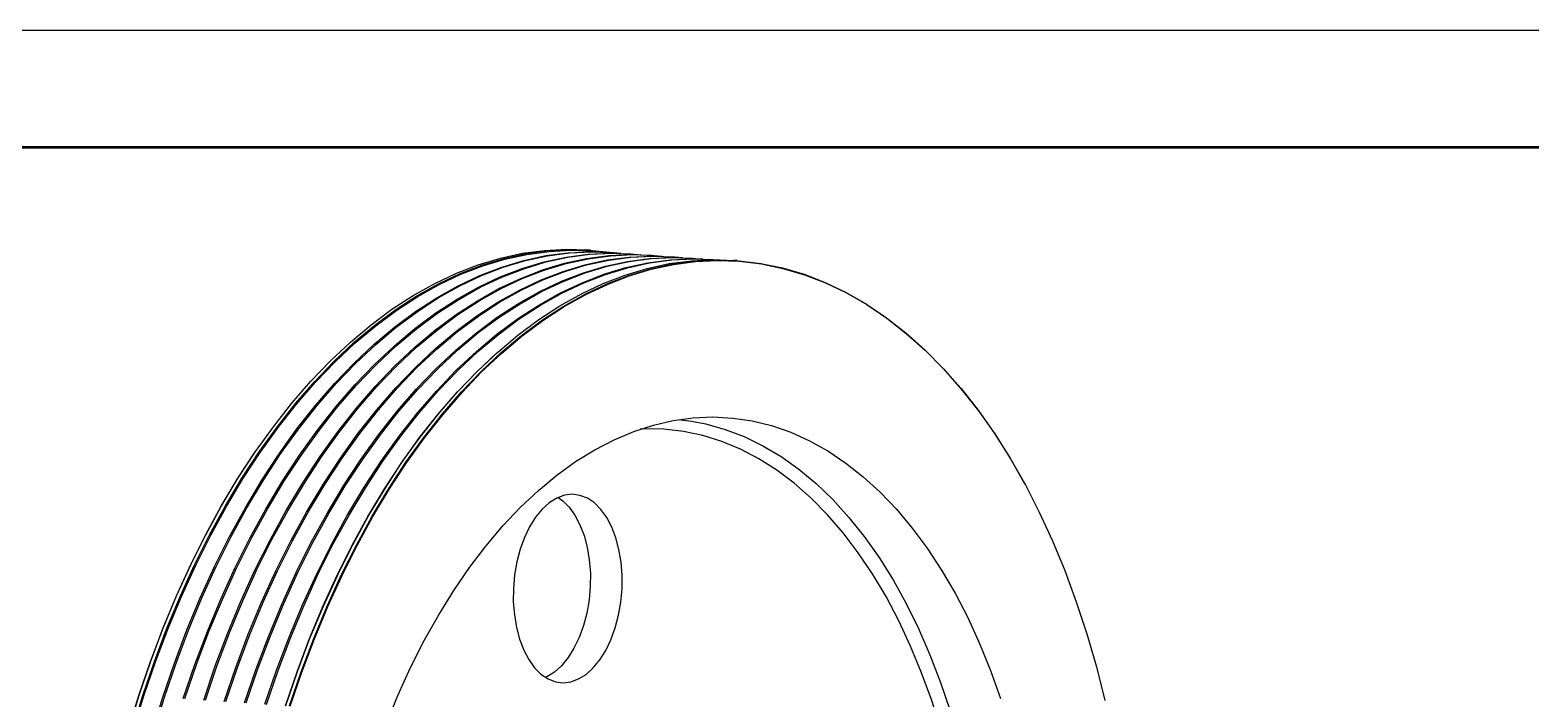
# Model space of a CAD drawing. Header units: millimetres. Extents: x -1795330 to -1787343, y -899964 to -866814.
# Drawn here: x -1787579.2 to -1787451.3, y -899724.1 to -899667.1 of the extents above; entities that cross this region are included whole.
import ezdxf

# ---------------------------------------------------------------- set-up
doc = ezdxf.new("R2010")
doc.units = ezdxf.units.MM
doc.layers.add('粗实线', color=7, linetype='Continuous', lineweight=50)
doc.layers.add('细实线', color=7, linetype='Continuous', lineweight=25)

msp = doc.modelspace()

# ---------------------------------------------------------------- linework, layer by layer
at = {"color": 7, "linetype": 'Continuous', "lineweight": 25}
for p, q in [((-1787531.44, -899685.85), (-1787531.76, -899685.83)), ((-1787518.93, -899686.74), (-1787519.24, -899686.72))]:
    msp.add_line(p, q, dxfattribs=at)
at = {"color": 7, "linetype": 'Continuous', "lineweight": 25, "flags": 128}
for points in [[(-1787570.82, -899726.79), (-1787569.91, -899723.81), (-1787568.92, -899720.91), (-1787567.85, -899718.08), (-1787566.71, -899715.33), (-1787565.49, -899712.67), (-1787564.21, -899710.1), (-1787562.87, -899707.64), (-1787561.46, -899705.28), (-1787559.99, -899703.04), (-1787558.46, -899700.91), (-1787556.88, -899698.91), (-1787555.26, -899697.04), (-1787553.59, -899695.29), (-1787551.88, -899693.69), (-1787550.13, -899692.22), (-1787548.35, -899690.89), (-1787546.54, -899689.72), (-1787544.71, -899688.69), (-1787542.86, -899687.82), (-1787540.99, -899687.09), (-1787539.11, -899686.53), (-1787537.23, -899686.12), (-1787535.35, -899685.87), (-1787533.46, -899685.78), (-1787531.76, -899685.83)], [(-1787570.5, -899726.81), (-1787569.59, -899723.84), (-1787568.6, -899720.93), (-1787567.53, -899718.1), (-1787566.39, -899715.35), (-1787565.18, -899712.69), (-1787563.9, -899710.13), (-1787562.55, -899707.66), (-1787561.14, -899705.31), (-1787559.67, -899703.06), (-1787558.15, -899700.94), (-1787556.57, -899698.93), (-1787554.94, -899697.06), (-1787553.27, -899695.31), (-1787551.56, -899693.71), (-1787549.81, -899692.24), (-1787548.03, -899690.92), (-1787546.23, -899689.74), (-1787544.39, -899688.71), (-1787542.54, -899687.84), (-1787540.68, -899687.12), (-1787538.8, -899686.55), (-1787536.92, -899686.14), (-1787535.03, -899685.89), (-1787533.15, -899685.8), (-1787531.27, -899685.87), (-1787529.81, -899686.03)], [(-1787570.4, -899726.84), (-1787569.49, -899723.87), (-1787568.5, -899720.96), (-1787567.44, -899718.14), (-1787566.3, -899715.39), (-1787565.08, -899712.73), (-1787563.8, -899710.17), (-1787562.46, -899707.71), (-1787561.05, -899705.35), (-1787559.58, -899703.11), (-1787558.06, -899700.99), (-1787556.48, -899698.99), (-1787554.86, -899697.11), (-1787553.19, -899695.37), (-1787551.48, -899693.77), (-1787549.73, -899692.3), (-1787547.95, -899690.98), (-1787546.15, -899689.8), (-1787544.32, -899688.78), (-1787542.47, -899687.9), (-1787540.6, -899687.18), (-1787538.73, -899686.61), (-1787536.85, -899686.21), (-1787534.96, -899685.96), (-1787533.08, -899685.86), (-1787531.21, -899685.93), (-1787530.57, -899685.99)], [(-1787568.8, -899726.95), (-1787567.89, -899723.98), (-1787566.9, -899721.08), (-1787565.83, -899718.25), (-1787564.69, -899715.5), (-1787563.48, -899712.84), (-1787562.2, -899710.28), (-1787560.85, -899707.82), (-1787559.44, -899705.47), (-1787557.98, -899703.22), (-1787556.45, -899701.1), (-1787554.88, -899699.1), (-1787553.25, -899697.23), (-1787551.58, -899695.48), (-1787549.87, -899693.88), (-1787548.13, -899692.41), (-1787546.35, -899691.09), (-1787544.54, -899689.91), (-1787542.71, -899688.89), (-1787540.86, -899688.01), (-1787539, -899687.29), (-1787537.12, -899686.73), (-1787535.24, -899686.32), (-1787533.36, -899686.07), (-1787531.48, -899685.98), (-1787529.7, -899686.04)], [(-1787568.66, -899726.96), (-1787567.75, -899723.99), (-1787566.76, -899721.09), (-1787565.69, -899718.26), (-1787564.55, -899715.51), (-1787563.34, -899712.85), (-1787562.06, -899710.29), (-1787560.71, -899707.83), (-1787559.31, -899705.48), (-1787557.84, -899703.23), (-1787556.31, -899701.11), (-1787554.74, -899699.11), (-1787553.11, -899697.24), (-1787551.44, -899695.49), (-1787549.73, -899693.89), (-1787547.99, -899692.42), (-1787546.21, -899691.1), (-1787544.4, -899689.92), (-1787542.57, -899688.9), (-1787540.72, -899688.02), (-1787538.86, -899687.3), (-1787536.98, -899686.74), (-1787535.1, -899686.33), (-1787533.22, -899686.08), (-1787531.34, -899685.99), (-1787529.46, -899686.05), (-1787528.83, -899686.11)], [(-1787566.15, -899724.1), (-1787565.16, -899721.2), (-1787564.09, -899718.37), (-1787562.95, -899715.63), (-1787561.74, -899712.97), (-1787560.46, -899710.41), (-1787559.11, -899707.94), (-1787557.7, -899705.59), (-1787556.23, -899703.35), (-1787554.71, -899701.22), (-1787553.13, -899699.22), (-1787551.51, -899697.35), (-1787549.84, -899695.61), (-1787548.13, -899694), (-1787546.39, -899692.54), (-1787544.61, -899691.21), (-1787542.8, -899690.04), (-1787540.97, -899689.01), (-1787539.12, -899688.14), (-1787537.26, -899687.42), (-1787535.38, -899686.85), (-1787533.5, -899686.44), (-1787531.62, -899686.19), (-1787529.73, -899686.1), (-1787527.96, -899686.16)], [(-1787566.01, -899724.11), (-1787565.02, -899721.21), (-1787563.95, -899718.38), (-1787562.81, -899715.64), (-1787561.6, -899712.98), (-1787560.32, -899710.42), (-1787558.97, -899707.95), (-1787557.56, -899705.6), (-1787556.09, -899703.36), (-1787554.57, -899701.23), (-1787552.99, -899699.23), (-1787551.37, -899697.36), (-1787549.7, -899695.62), (-1787547.99, -899694.01), (-1787546.25, -899692.55), (-1787544.47, -899691.22), (-1787542.66, -899690.05), (-1787540.83, -899689.02), (-1787538.98, -899688.15), (-1787537.12, -899687.43), (-1787535.24, -899686.86), (-1787533.36, -899686.45), (-1787531.48, -899686.2), (-1787529.6, -899686.11), (-1787527.72, -899686.18), (-1787527.09, -899686.24)], [(-1787564.4, -899724.23), (-1787563.41, -899721.32), (-1787562.35, -899718.49), (-1787561.21, -899715.75), (-1787560, -899713.09), (-1787558.71, -899710.53), (-1787557.37, -899708.07), (-1787555.96, -899705.71), (-1787554.49, -899703.47), (-1787552.97, -899701.35), (-1787551.39, -899699.35), (-1787549.77, -899697.47), (-1787548.1, -899695.73), (-1787546.39, -899694.12), (-1787544.64, -899692.66), (-1787542.87, -899691.34), (-1787541.06, -899690.16), (-1787539.23, -899689.13), (-1787537.38, -899688.26), (-1787535.51, -899687.54), (-1787533.64, -899686.97), (-1787531.76, -899686.57), (-1787529.87, -899686.32), (-1787527.99, -899686.22), (-1787526.22, -899686.28)], [(-1787564.26, -899724.24), (-1787563.27, -899721.33), (-1787562.21, -899718.5), (-1787561.07, -899715.76), (-1787559.86, -899713.1), (-1787558.58, -899710.54), (-1787557.23, -899708.08), (-1787555.82, -899705.72), (-1787554.35, -899703.48), (-1787552.83, -899701.36), (-1787551.25, -899699.36), (-1787549.63, -899697.48), (-1787547.96, -899695.74), (-1787546.25, -899694.13), (-1787544.5, -899692.67), (-1787542.73, -899691.35), (-1787540.92, -899690.17), (-1787539.09, -899689.14), (-1787537.24, -899688.27), (-1787535.37, -899687.55), (-1787533.5, -899686.98), (-1787531.62, -899686.58), (-1787529.73, -899686.33), (-1787527.85, -899686.23), (-1787525.98, -899686.3), (-1787525.35, -899686.36)], [(-1787562.66, -899724.35), (-1787561.67, -899721.45), (-1787560.61, -899718.62), (-1787559.46, -899715.87), (-1787558.25, -899713.21), (-1787556.97, -899710.65), (-1787555.63, -899708.19), (-1787554.22, -899705.84), (-1787552.75, -899703.59), (-1787551.22, -899701.47), (-1787549.65, -899699.47), (-1787548.02, -899697.59), (-1787546.36, -899695.85), (-1787544.65, -899694.25), (-1787542.9, -899692.78), (-1787541.12, -899691.46), (-1787539.32, -899690.28), (-1787537.49, -899689.26), (-1787535.64, -899688.38), (-1787533.77, -899687.66), (-1787531.9, -899687.1), (-1787530.01, -899686.69), (-1787528.13, -899686.44), (-1787526.25, -899686.35), (-1787524.47, -899686.41)], [(-1787562.52, -899724.36), (-1787561.53, -899721.46), (-1787560.47, -899718.63), (-1787559.33, -899715.88), (-1787558.11, -899713.22), (-1787556.83, -899710.66), (-1787555.49, -899708.2), (-1787554.08, -899705.85), (-1787552.61, -899703.6), (-1787551.09, -899701.48), (-1787549.51, -899699.48), (-1787547.89, -899697.6), (-1787546.22, -899695.86), (-1787544.51, -899694.26), (-1787542.76, -899692.79), (-1787540.98, -899691.47), (-1787539.18, -899690.29), (-1787537.35, -899689.27), (-1787535.5, -899688.39), (-1787533.63, -899687.67), (-1787531.76, -899687.11), (-1787529.87, -899686.7), (-1787527.99, -899686.45), (-1787526.11, -899686.36), (-1787524.24, -899686.42), (-1787523.6, -899686.48)], [(-1787560.92, -899724.47), (-1787559.93, -899721.57), (-1787558.86, -899718.74), (-1787557.72, -899715.99), (-1787556.51, -899713.34), (-1787555.23, -899710.77), (-1787553.88, -899708.31), (-1787552.47, -899705.96), (-1787551.01, -899703.72), (-1787549.48, -899701.59), (-1787547.91, -899699.59), (-1787546.28, -899697.72), (-1787544.61, -899695.98), (-1787542.9, -899694.37), (-1787541.16, -899692.9), (-1787539.38, -899691.58), (-1787537.57, -899690.41), (-1787535.74, -899689.38), (-1787533.89, -899688.51), (-1787532.03, -899687.78), (-1787530.15, -899687.22), (-1787528.27, -899686.81), (-1787526.39, -899686.56), (-1787524.51, -899686.47), (-1787522.73, -899686.53)], [(-1787560.78, -899724.48), (-1787559.79, -899721.58), (-1787558.72, -899718.75), (-1787557.58, -899716), (-1787556.37, -899713.35), (-1787555.09, -899710.78), (-1787553.74, -899708.32), (-1787552.33, -899705.97), (-1787550.87, -899703.73), (-1787549.34, -899701.6), (-1787547.77, -899699.6), (-1787546.14, -899697.73), (-1787544.47, -899695.99), (-1787542.76, -899694.38), (-1787541.02, -899692.91), (-1787539.24, -899691.59), (-1787537.43, -899690.42), (-1787535.6, -899689.39), (-1787533.75, -899688.52), (-1787531.89, -899687.79), (-1787530.01, -899687.23), (-1787528.13, -899686.82), (-1787526.25, -899686.57), (-1787524.37, -899686.48), (-1787522.49, -899686.55), (-1787521.86, -899686.6)], [(-1787559.18, -899724.59), (-1787558.19, -899721.69), (-1787557.12, -899718.86), (-1787555.98, -899716.12), (-1787554.77, -899713.46), (-1787553.49, -899710.9), (-1787552.14, -899708.44), (-1787550.73, -899706.08), (-1787549.26, -899703.84), (-1787547.74, -899701.72), (-1787546.16, -899699.71), (-1787544.54, -899697.84), (-1787542.87, -899696.1), (-1787541.16, -899694.49), (-1787539.42, -899693.03), (-1787537.64, -899691.71), (-1787535.83, -899690.53), (-1787534, -899689.5), (-1787532.15, -899688.63), (-1787530.29, -899687.91), (-1787528.41, -899687.34), (-1787526.53, -899686.93), (-1787524.65, -899686.68), (-1787522.76, -899686.59), (-1787520.99, -899686.65)], [(-1787559.04, -899724.6), (-1787558.05, -899721.7), (-1787556.98, -899718.87), (-1787555.84, -899716.13), (-1787554.63, -899713.47), (-1787553.35, -899710.91), (-1787552, -899708.45), (-1787550.59, -899706.09), (-1787549.12, -899703.85), (-1787547.6, -899701.73), (-1787546.02, -899699.72), (-1787544.4, -899697.85), (-1787542.73, -899696.11), (-1787541.02, -899694.5), (-1787539.28, -899693.04), (-1787537.5, -899691.71), (-1787535.69, -899690.54), (-1787533.86, -899689.51), (-1787532.01, -899688.64), (-1787530.15, -899687.92), (-1787528.27, -899687.35), (-1787526.39, -899686.94), (-1787524.51, -899686.69), (-1787522.63, -899686.6), (-1787520.75, -899686.67), (-1787520.59, -899686.68)], [(-1787557.39, -899724.7), (-1787556.4, -899721.79), (-1787555.34, -899718.96), (-1787554.19, -899716.21), (-1787552.98, -899713.55), (-1787551.7, -899710.99), (-1787550.35, -899708.52), (-1787548.94, -899706.17), (-1787547.47, -899703.92), (-1787545.95, -899701.8), (-1787544.37, -899699.79), (-1787542.74, -899697.92), (-1787541.07, -899696.18), (-1787539.36, -899694.57), (-1787537.62, -899693.1), (-1787535.84, -899691.78), (-1787534.03, -899690.6), (-1787532.2, -899689.57), (-1787530.34, -899688.7), (-1787528.48, -899687.98), (-1787526.6, -899687.41), (-1787524.72, -899687), (-1787522.83, -899686.75), (-1787520.95, -899686.66), (-1787519.24, -899686.72)], [(-1787557.08, -899724.72), (-1787556.09, -899721.81), (-1787555.02, -899718.98), (-1787553.88, -899716.23), (-1787552.67, -899713.57), (-1787551.38, -899711.01), (-1787550.04, -899708.55), (-1787548.63, -899706.19), (-1787547.16, -899703.95), (-1787545.63, -899701.82), (-1787544.05, -899699.82), (-1787542.43, -899697.94), (-1787540.76, -899696.2), (-1787539.05, -899694.59), (-1787537.3, -899693.12), (-1787535.52, -899691.8), (-1787533.71, -899690.62), (-1787531.88, -899689.6), (-1787530.03, -899688.72), (-1787528.16, -899688), (-1787526.29, -899687.43), (-1787524.4, -899687.03), (-1787522.52, -899686.77), (-1787520.63, -899686.68), (-1787518.76, -899686.75), (-1787516.9, -899686.98), (-1787515.05, -899687.36), (-1787513.22, -899687.9), (-1787511.42, -899688.6), (-1787509.64, -899689.45), (-1787507.9, -899690.45), (-1787506.2, -899691.61), (-1787504.54, -899692.91), (-1787502.92, -899694.35), (-1787501.36, -899695.94), (-1787499.84, -899697.66), (-1787498.38, -899699.51), (-1787496.99, -899701.5), (-1787495.65, -899703.6), (-1787494.4, -899705.8)], [(-1787557.02, -899724.74), (-1787556.03, -899721.84), (-1787554.96, -899719.01), (-1787553.82, -899716.26), (-1787552.61, -899713.6), (-1787551.33, -899711.04), (-1787549.98, -899708.58), (-1787548.57, -899706.22), (-1787547.1, -899703.98), (-1787545.58, -899701.86), (-1787544, -899699.86), (-1787542.38, -899697.98), (-1787540.71, -899696.24), (-1787539, -899694.63), (-1787537.25, -899693.17), (-1787535.48, -899691.84), (-1787533.67, -899690.67), (-1787531.84, -899689.64), (-1787529.99, -899688.77), (-1787528.12, -899688.05), (-1787526.25, -899687.48), (-1787524.36, -899687.07), (-1787522.48, -899686.82), (-1787520.6, -899686.73), (-1787518.73, -899686.8), (-1787516.86, -899687.02), (-1787515.02, -899687.41), (-1787513.19, -899687.95), (-1787511.39, -899688.64), (-1787509.62, -899689.49), (-1787507.88, -899690.5), (-1787506.18, -899691.65), (-1787504.51, -899692.95), (-1787502.9, -899694.39), (-1787501.33, -899695.98), (-1787499.82, -899697.7), (-1787498.36, -899699.55), (-1787496.97, -899701.53), (-1787495.63, -899703.64), (-1787494.36, -899705.86), (-1787493.17, -899708.2), (-1787492.04, -899710.65), (-1787490.99, -899713.19), (-1787490.02, -899715.84), (-1787489.12, -899718.57), (-1787488.31, -899721.39), (-1787487.58, -899724.28)], [(-1787557.43, -899724.72), (-1787556.44, -899721.81), (-1787555.38, -899718.99), (-1787554.24, -899716.24), (-1787553.03, -899713.58), (-1787551.74, -899711.02), (-1787550.4, -899708.56), (-1787548.99, -899706.2), (-1787547.52, -899703.96), (-1787546, -899701.84), (-1787544.42, -899699.84), (-1787542.8, -899697.96), (-1787541.13, -899696.22), (-1787539.42, -899694.62), (-1787539.4, -899694.6)], [(-1787548.86, -899726.31), (-1787547.85, -899723.83), (-1787546.76, -899721.45), (-1787545.6, -899719.16), (-1787544.37, -899716.97), (-1787543.09, -899714.89), (-1787541.74, -899712.93), (-1787540.35, -899711.09), (-1787538.9, -899709.38), (-1787537.41, -899707.8), (-1787535.87, -899706.35), (-1787534.3, -899705.05), (-1787532.7, -899703.89), (-1787531.07, -899702.88), (-1787529.41, -899702.02), (-1787527.74, -899701.32), (-1787526.06, -899700.77), (-1787524.37, -899700.38), (-1787522.68, -899700.15), (-1787520.99, -899700.08), (-1787519.31, -899700.17), (-1787517.64, -899700.42), (-1787515.99, -899700.82), (-1787514.36, -899701.39), (-1787512.76, -899702.11), (-1787511.2, -899702.98), (-1787509.66, -899704.01), (-1787508.18, -899705.18), (-1787506.73, -899706.5), (-1787505.34, -899707.96), (-1787504, -899709.56), (-1787502.72, -899711.28), (-1787501.5, -899713.14), (-1787500.35, -899715.11), (-1787499.27, -899717.2), (-1787498.26, -899719.4), (-1787497.33, -899721.7), (-1787496.47, -899724.1)], [(-1787500.17, -899732.35), (-1787500.27, -899731.87), (-1787500.88, -899729.26), (-1787501.57, -899726.72), (-1787502.34, -899724.26), (-1787503.2, -899721.9), (-1787504.14, -899719.63), (-1787505.15, -899717.46), (-1787506.23, -899715.41), (-1787507.38, -899713.47), (-1787508.6, -899711.66), (-1787509.89, -899709.97), (-1787511.23, -899708.42), (-1787512.62, -899707.01), (-1787514.06, -899705.74), (-1787515.55, -899704.62), (-1787517.08, -899703.64), (-1787518.65, -899702.83), (-1787520.24, -899702.16), (-1787521.86, -899701.66), (-1787523.51, -899701.31), (-1787525.17, -899701.13), (-1787526.84, -899701.1), (-1787527.19, -899701.12)], [(-1787523.96, -899700.31), (-1787523.26, -899700.39), (-1787522.82, -899700.45)], [(-1787522.82, -899700.45), (-1787521.6, -899700.68), (-1787519.95, -899701.14), (-1787518.33, -899701.76), (-1787516.74, -899702.53), (-1787515.19, -899703.46), (-1787513.67, -899704.54), (-1787512.2, -899705.76), (-1787510.77, -899707.13), (-1787509.4, -899708.65), (-1787508.09, -899710.29), (-1787506.83, -899712.07), (-1787505.64, -899713.97), (-1787504.52, -899716), (-1787503.47, -899718.13), (-1787502.49, -899720.38), (-1787501.59, -899722.72), (-1787500.77, -899725.16), (-1787500.04, -899727.68), (-1787499.39, -899730.28), (-1787498.92, -899732.44)], [(-1787574.41, -899771.48), (-1787574.74, -899768.33), (-1787574.99, -899765.15), (-1787575.14, -899761.93), (-1787575.2, -899758.69), (-1787575.16, -899755.44), (-1787575.04, -899752.18), (-1787574.83, -899748.92), (-1787574.52, -899745.68), (-1787574.12, -899742.44), (-1787573.64, -899739.24), (-1787573.06, -899736.06), (-1787572.4, -899732.93), (-1787571.66, -899729.84), (-1787570.83, -899726.8), (-1787569.92, -899723.83), (-1787568.93, -899720.93), (-1787567.86, -899718.1), (-1787566.72, -899715.35), (-1787565.51, -899712.69), (-1787564.23, -899710.13), (-1787562.88, -899707.67), (-1787561.48, -899705.31), (-1787560.12, -899703.23)], [(-1787537.92, -899716.97), (-1787537.74, -899718.05), (-1787537.47, -899719.05), (-1787537.12, -899719.97), (-1787536.69, -899720.78), (-1787536.2, -899721.47), (-1787535.65, -899722.02), (-1787535.05, -899722.43), (-1787534.41, -899722.67), (-1787533.76, -899722.76), (-1787533.1, -899722.68), (-1787532.44, -899722.43), (-1787531.8, -899722.04), (-1787531.19, -899721.49), (-1787530.63, -899720.8), (-1787530.13, -899719.99), (-1787529.69, -899719.08), (-1787529.32, -899718.07), (-1787529.04, -899717), (-1787528.84, -899715.88), (-1787528.74, -899714.73), (-1787528.73, -899713.59), (-1787528.82, -899712.47), (-1787529, -899711.39), (-1787529.27, -899710.39), (-1787529.62, -899709.47), (-1787530.05, -899708.66), (-1787530.54, -899707.97), (-1787531.1, -899707.42), (-1787531.69, -899707.01), (-1787532.33, -899706.77), (-1787532.98, -899706.68), (-1787533.65, -899706.76), (-1787534.3, -899707.01), (-1787534.94, -899707.4), (-1787535.55, -899707.95), (-1787536.11, -899708.64), (-1787536.62, -899709.45), (-1787537.06, -899710.36), (-1787537.42, -899711.37), (-1787537.7, -899712.44), (-1787537.9, -899713.56), (-1787538, -899714.71), (-1787538.01, -899715.85), (-1787537.92, -899716.97)], [(-1787534.18, -899706.95), (-1787533.8, -899707.23), (-1787533.25, -899707.78), (-1787532.76, -899708.46), (-1787532.33, -899709.28), (-1787531.98, -899710.2), (-1787531.71, -899711.2), (-1787531.53, -899712.28)], [(-1787531.53, -899712.28), (-1787531.44, -899713.4), (-1787531.45, -899714.54), (-1787531.55, -899715.69), (-1787531.75, -899716.81), (-1787532.03, -899717.88), (-1787532.4, -899718.89), (-1787532.84, -899719.8), (-1787533.34, -899720.61), (-1787533.9, -899721.3), (-1787534.51, -899721.84), (-1787535.15, -899722.24), (-1787535.27, -899722.3)]]:
    msp.add_lwpolyline(points, dxfattribs=at)
at = {"layer": '粗实线'}
msp.add_line((-1787752.9, -899677.07), (-1787352.9, -899677.07), dxfattribs=at)
at = {"layer": '细实线'}
msp.add_line((-1787762.9, -899667.07), (-1787342.9, -899667.07), dxfattribs=at)

doc.saveas('drawing.dxf')
